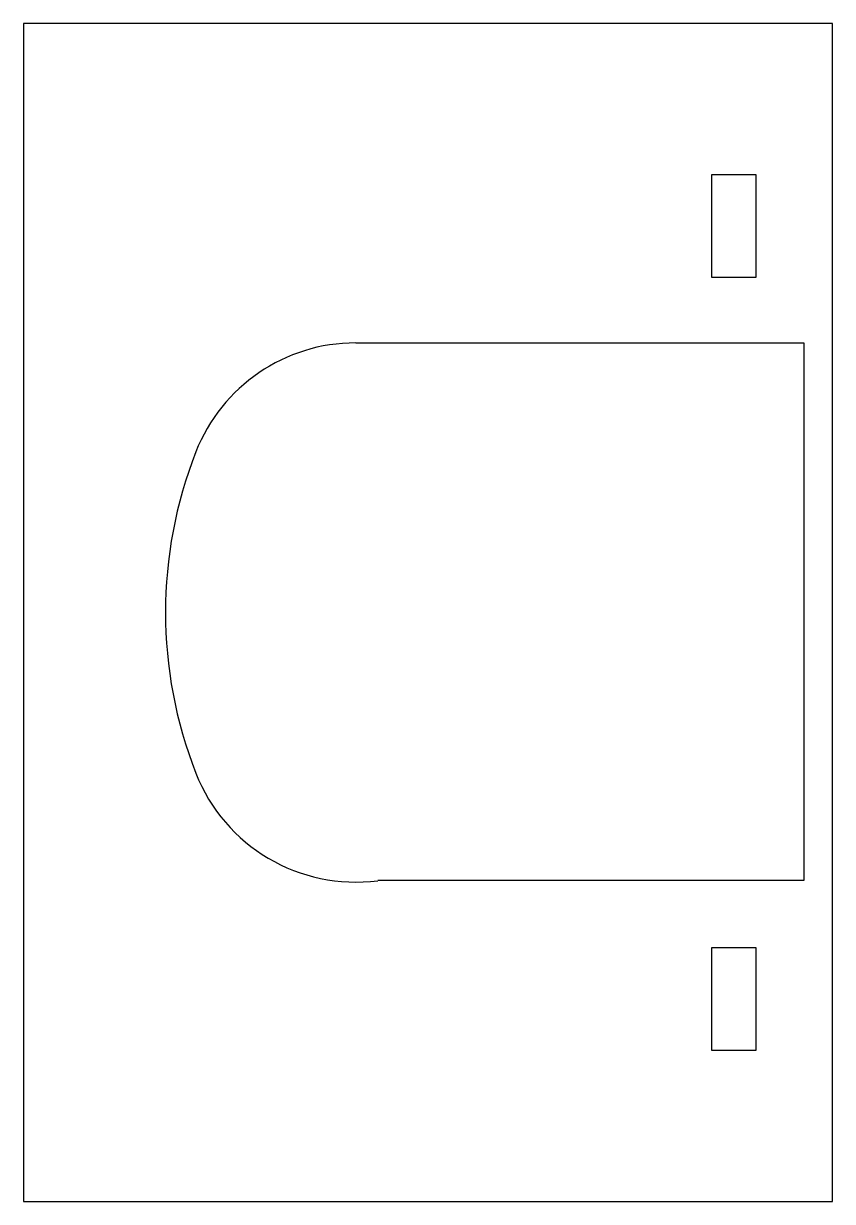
# Model space of a CAD drawing. Header units: millimetres. Extents: x -28.5 to 28.5, y -41.5 to 41.5.
import ezdxf

# ---------------------------------------------------------------- set-up
doc = ezdxf.new("R2010")
doc.units = ezdxf.units.MM
doc.layers.get('0').update_dxf_attribs({"linetype": 'CONTINUOUS'})

msp = doc.modelspace()

# ---------------------------------------------------------------- linework, layer by layer
for p, q in [((-28.5, 41.502), (-28.5, -41.502)), ((28.5, 41.502), (-28.5, 41.502)), ((28.5, -41.502), (28.5, 41.502)), ((20, 23.609), (20, 30.854)), ((20, 30.854), (23.095, 30.854)), ((23.095, 30.854), (23.095, 23.609)), ((23.095, 23.609), (20, 23.609)), ((-5.094, 18.997), (26.495, 18.997)), ((26.495, 18.997), (26.495, -18.897)), ((26.495, -18.897), (-3.538, -18.897)), ((20, -30.854), (20, -23.609)), ((20, -23.609), (23.095, -23.609)), ((23.095, -23.609), (23.095, -30.854)), ((23.095, -30.854), (20, -30.854)), ((-28.5, -41.502), (28.5, -41.502))]:
    msp.add_line(p, q)
for centre, radius, start, end in [((-5.094, 6.894), 12.104, 90, 158.60054), ((12.498, 0), 30.998, 158.60054, 201.39946), ((-5.094, -6.894), 12.104, 201.39946, 277.38357)]:
    msp.add_arc(centre, radius, start, end)

doc.saveas('drawing.dxf')
